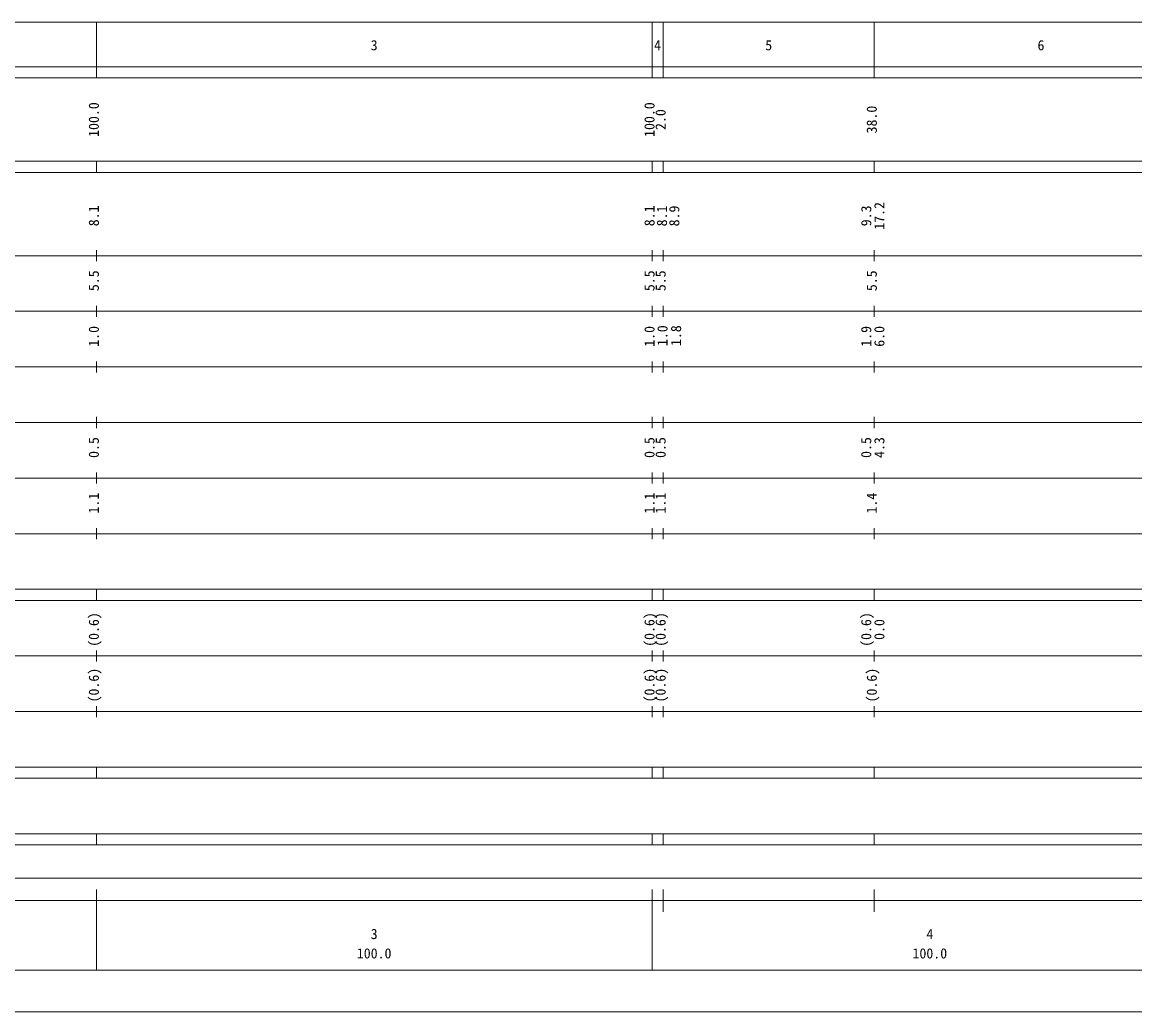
# Model space of a CAD drawing. Units: millimetres on the paper, enlarged 1000 times. Extents: x 40000 to 680000, y 20000 to 380000.
# Drawn here: x 254664 to 454872, y 20000 to 198000 of the extents above; entities that cross this region are included whole.
import ezdxf
from ezdxf.enums import TextEntityAlignment as Align

# ---------------------------------------------------------------- set-up
doc = ezdxf.new("R2010")
doc.units = ezdxf.units.MM
doc.header["$LTSCALE"] = 1000
doc.layers.add('S-SUV', color=9, linetype='Continuous')
doc.layers.add('S-TTL', color=2, linetype='Continuous', lineweight=13)
doc.layers.add('S-TTL-LINE', color=2, linetype='Continuous', lineweight=13)
doc.styles.add('ＭＳ ゴシック', font='')
doc.styles.get('ＭＳ ゴシック').set_extended_font_data('MS Gothic')

msp = doc.modelspace()

# ---------------------------------------------------------------- linework, layer by layer
at = {"layer": 'S-TTL'}
msp.add_line((40000, 20000), (680000, 20000), dxfattribs=at)
at = {"layer": 'S-TTL-LINE'}
for p, q in [((68000, 198000), (579000, 198000)), ((268000, 188000), (268000, 198000)), ((368000, 188000), (368000, 198000)), ((370000, 188000), (370000, 198000)), ((408000, 188000), (408000, 198000)), ((40000, 190000), (579000, 190000)), ((40000, 188000), (579000, 188000)), ((40000, 173000), (579000, 173000)), ((268000, 171000), (268000, 173000)), ((368000, 171000), (368000, 173000)), ((370000, 171000), (370000, 173000)), ((408000, 171000), (408000, 173000)), ((40000, 171000), (579000, 171000)), ((268000, 155000), (268000, 157000)), ((368000, 155000), (368000, 157000)), ((370000, 155000), (370000, 157000)), ((408000, 155000), (408000, 157000)), ((40000, 156000), (579000, 156000)), ((268000, 145000), (268000, 147000)), ((368000, 145000), (368000, 147000)), ((370000, 145000), (370000, 147000)), ((408000, 145000), (408000, 147000)), ((46000, 146000), (579000, 146000)), ((268000, 135000), (268000, 137000)), ((368000, 135000), (368000, 137000)), ((370000, 135000), (370000, 137000)), ((408000, 135000), (408000, 137000)), ((52000, 136000), (579000, 136000)), ((268000, 125000), (268000, 127000)), ((368000, 125000), (368000, 127000)), ((370000, 125000), (370000, 127000)), ((408000, 125000), (408000, 127000)), ((46000, 126000), (579000, 126000)), ((268000, 115000), (268000, 117000)), ((368000, 115000), (368000, 117000)), ((370000, 115000), (370000, 117000)), ((408000, 115000), (408000, 117000)), ((52000, 116000), (579000, 116000)), ((268000, 105000), (268000, 107000)), ((368000, 105000), (368000, 107000)), ((370000, 105000), (370000, 107000)), ((408000, 105000), (408000, 107000)), ((46000, 106000), (579000, 106000)), ((40000, 96000), (579000, 96000)), ((268000, 94000), (268000, 96000)), ((368000, 94000), (368000, 96000)), ((370000, 94000), (370000, 96000)), ((408000, 94000), (408000, 96000)), ((40000, 94000), (579000, 94000)), ((268000, 83000), (268000, 85000)), ((368000, 83000), (368000, 85000)), ((370000, 83000), (370000, 85000)), ((408000, 83000), (408000, 85000)), ((49000, 84000), (579000, 84000)), ((268000, 73000), (268000, 75000)), ((368000, 73000), (368000, 75000)), ((370000, 73000), (370000, 75000)), ((408000, 73000), (408000, 75000)), ((40000, 74000), (579000, 74000)), ((40000, 64000), (579000, 64000)), ((268000, 62000), (268000, 64000)), ((368000, 62000), (368000, 64000)), ((370000, 62000), (370000, 64000)), ((408000, 62000), (408000, 64000)), ((40000, 62000), (579000, 62000)), ((40000, 52000), (579000, 52000)), ((268000, 50000), (268000, 52000)), ((368000, 50000), (368000, 52000)), ((370000, 50000), (370000, 52000)), ((408000, 50000), (408000, 52000)), ((40000, 50000), (579000, 50000)), ((71000, 44000), (565000, 44000)), ((268000, 27500), (268000, 42000)), ((368000, 27500), (368000, 42000)), ((370000, 38000), (370000, 42000)), ((408000, 38000), (408000, 42000)), ((40000, 40000), (579000, 40000)), ((68000, 27500), (579000, 27500))]:
    msp.add_line(p, q, dxfattribs=at)

# ---------------------------------------------------------------- texts
at = {"layer": 'S-SUV', "style": 'ＭＳ ゴシック'}
for s, p in [('3', (317375, 192405)), ('4', (368375, 192405)), ('5', (388375, 192405)), ('6', (437375, 192405)), ('3', (317375, 32523)), ('4', (417375, 32523)), ('100.0', (314875, 29033)), ('100.0', (414875, 29033))]:
    msp.add_text(s, height=1833, dxfattribs=at).set_placement(p, align=Align.BOTTOM_LEFT)
for s, p in [('100.0', (269000, 177375)), ('100.0', (369000, 177375)), ('2.0', (371000, 178625)), ('38.0', (409000, 178000)), ('8.1', (269000, 161299)), ('8.1', (369000, 161299)), ('8.1', (371249, 161283)), ('8.9', (373463, 161283)), ('9.3', (408000, 161299)), ('17.2', (410370, 160674)), ('5.5', (269000, 149625)), ('5.5', (369000, 149625)), ('5.5', (371000, 149625)), ('5.5', (409000, 149625)), ('1.0', (269000, 139625)), ('1.0', (369000, 139625)), ('1.0', (371338, 139749)), ('1.8', (373782, 139749)), ('1.9', (408000, 139625)), ('6.0', (410370, 139625)), ('0.5', (269000, 119625)), ('0.5', (369000, 119625)), ('0.5', (371000, 119625)), ('0.5', (408000, 119625)), ('4.3', (410370, 119625)), ('1.1', (269000, 109625)), ('1.1', (369000, 109625)), ('1.1', (371000, 109625)), ('1.4', (409000, 109625)), ('(0.6)', (269000, 85639)), ('(0.6)', (369000, 85639)), ('(0.6)', (371000, 85639)), ('(0.6)', (408000, 85639)), ('0.0', (410370, 86889)), ('(0.6)', (269000, 75639)), ('(0.6)', (369000, 75639)), ('(0.6)', (371000, 75639)), ('(0.6)', (409000, 75639))]:
    msp.add_text(s, height=1833, rotation=90, dxfattribs=at).set_placement(p, align=Align.BOTTOM_LEFT)

doc.saveas('drawing.dxf')
